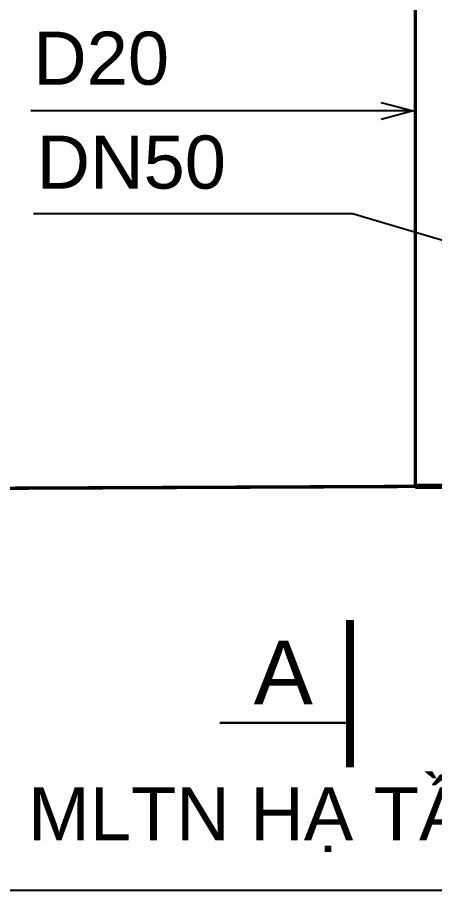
# Model space of a CAD drawing. Header units: millimetres. Extents: x -294625 to 2136527, y -251383 to 128331.
# Drawn here: x 1421195 to 1425127, y -221424 to -213201 of the extents above; entities that cross this region are included whole.
import ezdxf
from ezdxf.lldxf.tags import DXFTag

# ---------------------------------------------------------------- set-up
doc = ezdxf.new("R2010")
doc.units = ezdxf.units.MM
doc.linetypes.add('CONTINOUS', pattern=[0])
for name, color, linetype, lineweight in [('00-N-4-NUOC LANH', 4, 'NU-NUOC LANH', 40), ('00-N-TEXT', 7, 'CONTINOUS', 9), ('N2-TEXT01', 3, 'Continuous', 20), ('N3-NOTE', 11, 'Continuous', 13)]:
    doc.layers.add(name, color=color, linetype=linetype, lineweight=lineweight)
doc.styles.add('ARIAL-H', font='')
doc.styles.add('P-ARIAL', font='arial.ttf', dxfattribs={"height": 3})
doc.styles.add('P-VNTIMEH', font='vntimeh.shx', dxfattribs={"width": 0.75, "height": 300})
doc.styles.add('TXT', font='txt.shx')
doc.styles.get('ARIAL-H').set_extended_font_data('.VnArialH')
tags = doc.linetypes.add('NU-NUOC LANH', pattern='A,0.6,-0.4,["CW",TXT,S=0.2,R=0,X=-0.25,Y=-0.1],-0.25', length=1.25).pattern_tags.tags
tags[6] = DXFTag(74, 10)
doc.dimstyles.new('N-NOTE', dxfattribs={"dimtxt": 200, "dimasz": 30, "dimexe": 50, "dimexo": 50, "dimgap": 100, "dimtad": 1, "dimdec": 0, "dimdsep": 46, "dimtxsty": 'P-VNTIMEH', "dimblk": 'OPEN30', "dimcen": 0, "dimse1": 1, "dimse2": 1, "dimclrd": 256, "dimclre": 7, "dimclrt": 256, "dimadec": 0, "dimazin": 0, "dimtfac": 1, "dimtdec": 0, "dimtix": 1, "dimtmove": 2, "dimatfit": 3, "dimldrblk": 'OPEN30', "dimfxl": 1, "dimtolj": 1, "dimtzin": 0, "dimarcsym": 0})

# ---------------------------------------------------------------- blocks, each defined once
blk = doc.blocks.new('_Open30')
at = {"color": 0, "linetype": 'ByBlock', "lineweight": -2}
for p, q in [((-1, 0.268), (0, 0)), ((0, 0), (-1, -0.268)), ((0, 0), (-1, 0))]:
    blk.add_line(p, q, dxfattribs=at)

msp = doc.modelspace()

# ---------------------------------------------------------------- linework, layer by layer
at = {"layer": '00-N-4-NUOC LANH', "ltscale": 1500}
msp.add_lwpolyline([(1406817.7, -217699.4, 32, 32, 0), (1424945, -217617.5, 32, 32, 0), (1424945, -210124.3, 0, 0, 0), (1425580.6, -210124.3, 0, 0, 0)], format="xyseb", dxfattribs=at)
at = {"layer": '00-N-4-NUOC LANH', "ltscale": 1500, "const_width": 50}
msp.add_lwpolyline([(1424945, -217617.5), (1457296.5, -217622.8)], dxfattribs=at)
at = {"layer": 'N2-TEXT01', "color": 6, "const_width": 75}
msp.add_lwpolyline([(1424330.9, -220262.8), (1424330.9, -218876.8)], dxfattribs=at)
at = {"layer": 'N2-TEXT01', "color": 1}
msp.add_lwpolyline([(1423101.1, -219843.9, 22.5, 22.5, 0), (1424061.6, -219843.9, 225, 0, 0), (1424330.9, -219843.9, 0, 0, 0)], format="xyseb", dxfattribs=at)

# ---------------------------------------------------------------- texts
at = {"layer": '00-N-TEXT', "color": 2, "style": 'P-ARIAL'}
for s, p in [('D20', (1421343.3, -213834.3)), ('DN50', (1421374.9, -214812.8, -7.9)), ('KẾT NỐI MLTN HẠ TẦNG', (1418306.8, -220951.1))]:
    msp.add_text(s, height=500, dxfattribs=at).set_placement(p)
at = {"layer": 'N2-TEXT01', "style": 'ARIAL-H'}
msp.add_text('a', height=600, dxfattribs=at).set_placement((1423421.5, -219671.3))

# ---------------------------------------------------------------- leaders
at = {"layer": 'N3-NOTE'}
for points in [[(1424924.5, -214081.2), (1421320.1, -214081.2)], [(1426646.2, -215726.2), (1424353.6, -215051.1), (1421347.2, -215051.1)], [(1426856.7, -219484.7), (1426856.7, -221424.1), (1418659.2, -221424.1)]]:
    msp.add_leader(points, dimstyle='N-NOTE', override={"dimasz": 300, "dimtad": 0}, dxfattribs=at)

doc.saveas('drawing.dxf')
